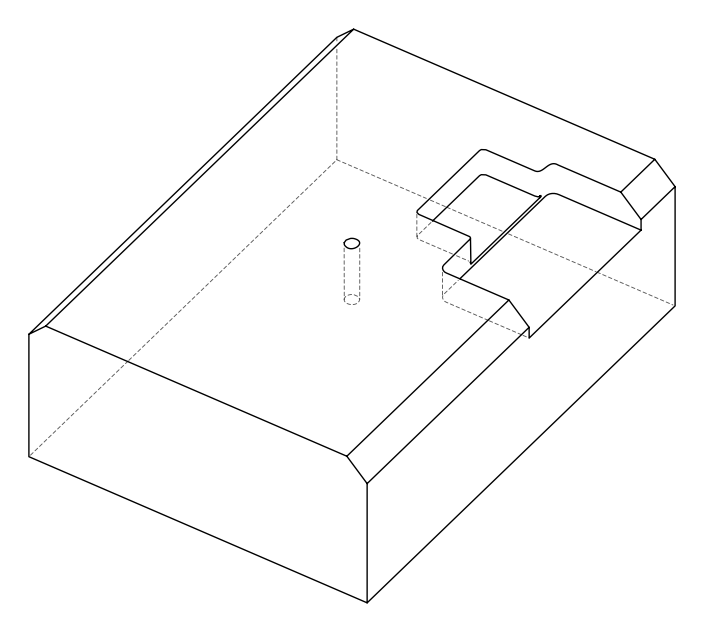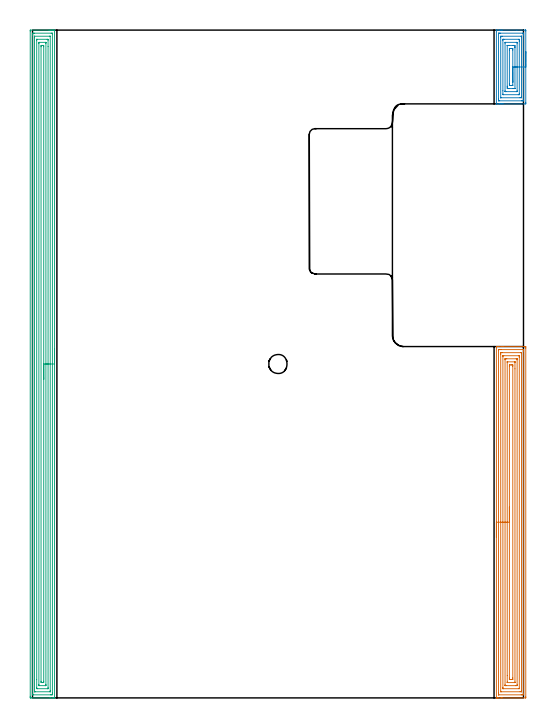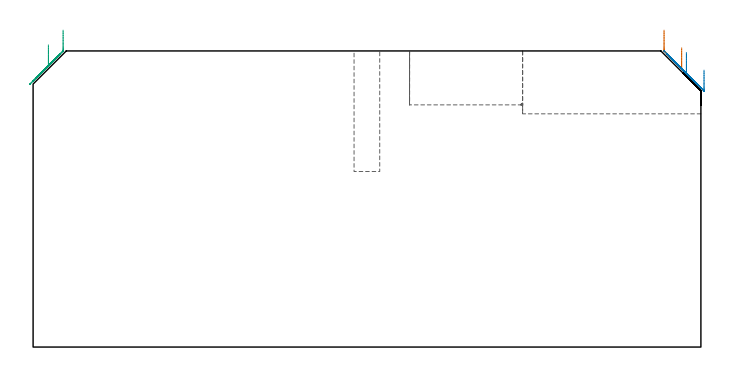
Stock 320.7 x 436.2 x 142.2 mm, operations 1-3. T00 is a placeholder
(PLAN: 6 operations, 3 tool changes, 300.4 min)
(1 AREA_MILL | FG_CHAMFER_SURFACE | UGT0205_001 | 13.2 min | 43736 mm3)
(2 AREA_MILL_1 | FG_CHAMFER_SURFACE_1 | UGT0205_001 | 3.05 min | 10323 mm3)
(3 AREA_MILL_2 | FG_CHAMFER_SURFACE_2 | UGT0205_001 | 21.22 min | 55138 mm3)
(4 MILL_OPEN_POCKET | POCKET_OPEN | NXT0201_008 | Follow Part, ap 1.5, ae 75% | 250.64 min | 481416 mm3)
(5 MILL_SLOT | SLOT_PARTIAL_RECTANGULAR | NXT0201_011 | Follow Part, ap 3, ae 75% | 11.46 min | 58276 mm3)
(6 MILL_BLIND_HOLE_FROM_SOLID_MATERIAL | STEP1POCKET | UGT0201_128 | Spiral | 0.84 min | 6860 mm3)
(TOOL UGT0205_001 | Chamfer Mill 20 x 3 x 45 deg. | D20 FL50 Z2)
(TOOL NXT0201_008 | ENDMILL 6mm [2P460-0600-NA 1630] | D6 FL26 Z6)
(TOOL NXT0201_011 | ENDMILL 12mm [2P460-1200-NA 1630] | D12 FL38 Z6)
(TOOL UGT0201_128 | Carbide End Mill 10.0 | D10 FL15 Z4)
(OP 1 AREA_MILL)
G17 G21 G94 G90
T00 M6
G54
G17 G0 G90 X303. Y104.75 S1061 M3
G43 Z152.2 H0
G94 G1 Y104.788 Z151.328 F250.
Y104.902 Z150.463
Y105.091 Z149.612
Y105.353 Z148.78
Y105.687 Z147.974
Y106.09 Z147.2
Y106.558 Z146.464
Y107.09 Z145.772
Y107.679 Z145.129
Y108.322 Z144.539
Y109.014 Z144.008
Y109.75 Z143.54
Y110.524 Z143.137
Y111.33 Z142.803
Y112.162 Z142.541
Y113.013 Z142.352
Y113.878 Z142.238
Y114.75 Z142.2
Y229.349
X303.002 Y229.49 Z142.188
X303.13 Y229.497 Z142.063
X303.264 Y229.5 Z141.935
X303.675 Z141.524
X304.268 Z140.927
X306.318 Z138.879
X306.899 Z138.296
X307.486 Z137.71
X321.223 Y229.499 Z123.974
X321.81 Y229.495 Z123.388
X322.192 Y229.49 Z123.005
X322.196 Y229.296 Z123.002
X322.199 Y228.903 Z123.001
X322.2 Y228.506 Z123.
Y0.597
X322.195 Y0.096 Z123.003
X322.192 Y0.01 Z123.006
X322.1 Y0. Z123.097
X306.899 Z138.296
X306.318 Z138.879
X306.022 Z139.175
X304.268 Z140.927
X303.675 Z141.524
X303.391 Z141.809
X303.264 Z141.935
X303.131 Y0.001 Z142.061
X303.073 Y0.003 Z142.118
X303.003 Y0.01 Z142.188
X303. Y0.151 Z142.2
Y114.75
X304.414 Z140.786
X304.415 Y226.97 Z140.785
X304.416 Y227.12 Z140.784
X304.421 Y227.481 Z140.779
X304.776 Y227.494 Z140.424
X305.145 Y227.498 Z140.055
X305.648 Y227.5 Z139.552
X306.022 Z139.178
X320.559 Z124.641
X320.72 Y227.497 Z124.48
X320.746 Y227.495 Z124.454
X320.77 Y227.491 Z124.43
X320.779 Y227.461 Z124.421
X320.783 Y227.271 Z124.417
X320.785 Y227.12 Z124.415
X320.786 Y226.377 Z124.414
X320.785 Y2.53 Z124.415
X320.784 Y2.38 Z124.416
X320.779 Y2.019 Z124.421
X320.424 Y2.006 Z124.776
X320.055 Y2.002 Z125.145
X319.552 Y2. Z125.648
X319.178 Z126.022
X304.641 Z140.559
X304.48 Y2.003 Z140.72
X304.454 Y2.005 Z140.746
X304.43 Y2.009 Z140.77
X304.421 Y2.039 Z140.779
X304.417 Y2.229 Z140.783
X304.415 Y2.38 Z140.785
X304.414 Y3.123 Z140.786
Y114.75
X305.828 Z139.372
X305.829 Y224.641 Z139.371
X305.831 Y225.336 Z139.369
X305.833 Y225.434 Z139.367
X305.835 Y225.48 Z139.365
X305.841 Y225.491 Z139.359
X305.865 Y225.496 Z139.335
X306.022 Y225.498 Z139.178
X306.738 Y225.5 Z138.462
X319.018 Y225.499 Z126.182
X319.178 Y225.495 Z126.022
X319.338 Y225.49 Z125.862
X319.365 Y225.481 Z125.835
X319.368 Y225.453 Z125.832
X319.37 Y225.401 Z125.83
X319.371 Y225.336 Z125.829
X319.372 Y225.139 Z125.828
Y4.859
X319.37 Y4.164 Z125.83
X319.367 Y4.066 Z125.833
X319.365 Y4.02 Z125.835
X319.359 Y4.009 Z125.841
X319.335 Y4.004 Z125.865
X319.178 Y4.002 Z126.022
X318.462 Y4. Z126.738
X306.182 Y4.001 Z139.018
X306.022 Y4.005 Z139.178
X305.862 Y4.01 Z139.338
X305.835 Y4.019 Z139.365
X305.833 Y4.047 Z139.367
X305.83 Y4.099 Z139.37
X305.829 Y4.164 Z139.371
Y4.36
X305.828 Y114.75 Z139.372
X307.243 Z137.957
Y223.202
X307.245 Y223.384 Z137.955
X307.247 Y223.449 Z137.953
X307.249 Y223.48 Z137.951
X307.262 Y223.49 Z137.938
X307.828 Y223.5 Z137.372
X317.476 Z127.724
X317.837 Y223.497 Z127.363
X317.927 Y223.493 Z127.273
X317.946 Y223.49 Z127.254
X317.951 Y223.482 Z127.249
X317.953 Y223.451 Z127.247
X317.956 Y223.377 Z127.244
X317.957 Y223.01 Z127.243
Y222.661
Y6.298
X317.955 Y6.116 Z127.245
X317.953 Y6.051 Z127.247
X317.951 Y6.019 Z127.249
X317.938 Y6.01 Z127.262
X317.372 Y6. Z127.828
X307.724 Z137.476
X307.363 Y6.003 Z137.837
X307.273 Y6.007 Z137.927
X307.254 Y6.01 Z137.946
X307.249 Y6.018 Z137.951
X307.247 Y6.049 Z137.953
X307.244 Y6.123 Z137.956
X307.243 Y6.49 Z137.957
Y6.839
Y114.75
X308.657 Z136.543
Y220.873
X308.659 Y221.321 Z136.541
X308.661 Y221.431 Z136.539
X308.663 Y221.479 Z136.537
X308.714 Y221.49 Z136.486
X308.921 Y221.496 Z136.279
X309.53 Y221.499 Z135.67
X309.795 Y221.5 Z135.405
X315.935 Y221.499 Z129.265
X316.404 Y221.493 Z128.796
X316.506 Y221.49 Z128.694
X316.537 Y221.478 Z128.663
X316.539 Y221.431 Z128.661
X316.541 Y221.321 Z128.659
X316.543 Y220.881 Z128.657
Y8.627
X316.541 Y8.179 Z128.659
X316.539 Y8.069 Z128.661
X316.537 Y8.021 Z128.663
X316.486 Y8.01 Z128.714
X316.279 Y8.004 Z128.921
X315.67 Y8.001 Z129.53
X315.405 Y8. Z129.795
X309.265 Y8.001 Z135.935
X308.796 Y8.007 Z136.404
X308.694 Y8.01 Z136.506
X308.664 Y8.021 Z136.536
X308.662 Y8.069 Z136.538
X308.66 Y8.179 Z136.54
X308.657 Y8.619 Z136.543
Y114.75
X310.071 Z135.129
Y219.093
X310.072 Y219.434 Z135.128
X310.075 Y219.483 Z135.125
X310.077 Y219.49 Z135.123
X310.083 Y219.494 Z135.117
X310.107 Y219.497 Z135.093
X310.207 Y219.499 Z134.993
X310.407 Y219.5 Z134.793
X314.926 Y219.499 Z130.274
X315.033 Y219.497 Z130.167
X315.103 Y219.493 Z130.097
X315.119 Y219.49 Z130.081
X315.122 Y219.478 Z130.078
X315.125 Y219.435 Z130.075
X315.128 Y219.093 Z130.072
X315.129 Y214.963 Z130.071
Y10.407
X315.128 Y10.066 Z130.072
X315.125 Y10.017 Z130.075
X315.123 Y10.01 Z130.077
X315.117 Y10.006 Z130.083
X315.093 Y10.003 Z130.107
X314.993 Y10.001 Z130.207
X314.793 Y10. Z130.407
X310.274 Y10.001 Z134.926
X310.167 Y10.003 Z135.033
X310.097 Y10.007 Z135.103
X310.081 Y10.01 Z135.119
X310.078 Y10.022 Z135.122
X310.076 Y10.065 Z135.124
X310.072 Y10.407 Z135.128
X310.071 Y14.531 Z135.129
Y114.75
X311.485 Z133.715
Y216.418
X311.486 Y217.104 Z133.714
X311.489 Y217.31 Z133.711
X311.492 Y217.472 Z133.708
X311.787 Y217.49 Z133.413
X311.976 Y217.498 Z133.224
X313.039 Y217.5 Z132.161
X313.226 Y217.499 Z131.974
X313.6 Y217.493 Z131.6
X313.702 Y217.49 Z131.498
X313.708 Y217.466 Z131.492
X313.711 Y217.408 Z131.489
X313.714 Y217.31 Z131.486
X313.715 Y216.622 Z131.485
Y13.082
X313.714 Y12.396 Z131.486
X313.711 Y12.19 Z131.489
X313.708 Y12.028 Z131.492
X313.413 Y12.01 Z131.787
X313.224 Y12.002 Z131.976
X312.161 Y12. Z133.039
X311.974 Y12.001 Z133.226
X311.6 Y12.007 Z133.6
X311.498 Y12.01 Z133.702
X311.492 Y12.034 Z133.708
X311.489 Y12.092 Z133.711
X311.487 Y12.19 Z133.713
X311.485 Y12.878 Z133.715
Y114.75
Y115.622 Z133.753
Y116.486 Z133.867
Y117.338 Z134.055
Y118.17 Z134.318
Y118.976 Z134.652
Y119.75 Z135.054
Y120.486 Z135.523
Y121.178 Z136.054
Y121.821 Z136.644
Y122.41 Z137.287
Y122.941 Z137.979
Y123.41 Z138.715
Y123.813 Z139.488
Y124.147 Z140.294
Y124.409 Z141.126
Y124.598 Z141.978
Y124.712 Z142.843
Y124.75 Z143.715
G0 Z152.2
M5
M2
(OP 2 AREA_MILL_1)
G17 G21 G94 G90
T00 M6
G54
G17 G0 G90 X322.2 Y422.1 S1061 M3
G43 Z152.2 H0
Z133.
G94 G1 Y422.062 Z132.128 F250.
Y421.948 Z131.263
Y421.759 Z130.412
Y421.497 Z129.58
Y421.163 Z128.774
Y420.76 Z128.
Y420.292 Z127.264
Y419.76 Z126.572
Y419.171 Z125.929
Y418.528 Z125.34
Y417.836 Z124.808
Y417.1 Z124.34
Y416.326 Z123.937
Y415.52 Z123.603
Y414.688 Z123.341
Y413.836 Z123.152
Y412.972 Z123.038
Y412.1 Z123.
Y389.045
X322.198 Y388.552 Z123.002
X322.195 Y388.162 Z123.003
X322.191 Y388.01 Z123.005
X321.81 Y388. Z123.387
X307.443 Z137.751
X306.899 Z138.295
X306.234 Z138.964
X306.022 Z139.175
X305.357 Z139.84
X305.145 Z140.052
X304.721 Z140.478
X303.189 Z142.01
X303.094 Y388.001 Z142.099
X303.074 Y388.002 Z142.118
X303.003 Y388.01 Z142.189
X303. Y388.107 Z142.2
Y436.093
X303.003 Y436.19 Z142.189
X303.092 Y436.197 Z142.101
X303.189 Y436.2 Z142.01
X304.721 Z140.478
X305.145 Z140.052
X305.357 Z139.84
X306.022 Z139.175
X306.234 Z138.964
X306.899 Z138.295
X316.381 Z128.816
X321.81 Z123.387
X322.146 Y436.196 Z123.05
X322.192 Y436.19 Z123.005
X322.198 Y436.143 Z122.998
X322.2 Y435.648 Z123.
Y412.1
X320.786 Z124.414
X320.785 Y390.329 Z124.415
X320.784 Y390.144 Z124.416
X320.781 Y390.052 Z124.419
X320.779 Y390.015 Z124.421
X320.704 Y390.01 Z124.496
X320.378 Y390.002 Z124.822
X320.055 Y390.001 Z125.145
X319.503 Y390. Z125.697
X305.145 Y390.001 Z140.055
X304.589 Y390.004 Z140.611
X304.471 Y390.01 Z140.729
X304.421 Y390.021 Z140.779
X304.417 Y390.177 Z140.783
X304.416 Y390.329 Z140.784
X304.414 Y391.069 Z140.786
Y391.218
X304.415 Y433.871 Z140.785
X304.416 Y434.056 Z140.784
X304.419 Y434.148 Z140.781
X304.421 Y434.185 Z140.779
X304.496 Y434.19 Z140.704
X304.822 Y434.198 Z140.378
X305.145 Y434.199 Z140.055
X305.697 Y434.2 Z139.503
X320.055 Y434.199 Z125.145
X320.611 Y434.196 Z124.589
X320.729 Y434.19 Z124.471
X320.779 Y434.179 Z124.421
X320.783 Y434.022 Z124.417
X320.784 Y433.871 Z124.416
X320.786 Y433.131 Z124.414
Y432.982
Y412.1
X319.372 Z125.828
X319.371 Y392.8 Z125.829
X319.366 Y392.106 Z125.834
X319.365 Y392.018 Z125.835
X319.277 Y392.006 Z125.923
X319.178 Y392.003 Z126.022
X318.406 Y392. Z126.794
X306.022 Y392.001 Z139.178
X305.917 Y392.003 Z139.283
X305.848 Y392.009 Z139.352
X305.834 Y392.013 Z139.366
X305.832 Y392.019 Z139.368
X305.83 Y392.041 Z139.37
X305.829 Y392.106 Z139.371
Y392.302
Y431.4
X305.834 Y432.094 Z139.366
X305.836 Y432.182 Z139.364
X305.923 Y432.194 Z139.277
X306.022 Y432.197 Z139.178
X306.794 Y432.2 Z138.406
X319.178 Y432.199 Z126.022
X319.283 Y432.197 Z125.917
X319.352 Y432.191 Z125.848
X319.366 Y432.187 Z125.834
X319.368 Y432.181 Z125.832
X319.37 Y432.159 Z125.83
X319.371 Y432.094 Z125.829
X319.372 Y431.898 Z125.828
Y412.1
X317.957 Z127.243
Y394.772
X317.954 Y394.235 Z127.246
X317.95 Y394.053 Z127.25
X317.942 Y394.009 Z127.258
X317.9 Y394.006 Z127.3
X317.805 Y394.003 Z127.395
X317.424 Y394. Z127.776
X317.309 Z127.891
X307.66 Y394.001 Z137.54
X307.378 Y394.01 Z137.822
X307.249 Y394.016 Z137.951
X307.248 Y394.088 Z137.952
X307.244 Y394.423 Z137.956
X307.243 Y396.549 Z137.957
Y429.428
X307.246 Y429.965 Z137.954
X307.25 Y430.147 Z137.95
X307.258 Y430.191 Z137.942
X307.3 Y430.194 Z137.9
X307.395 Y430.197 Z137.805
X307.776 Y430.2 Z137.424
X307.891 Z137.309
X317.54 Y430.199 Z127.66
X317.822 Y430.19 Z127.378
X317.951 Y430.184 Z127.249
X317.953 Y430.112 Z127.247
X317.956 Y429.777 Z127.244
X317.957 Y429.428 Z127.243
Y428.888
Y412.1
X316.543 Z128.657
Y396.553
X316.536 Y396.107 Z128.664
X316.531 Y396.01 Z128.669
X316.393 Y396.004 Z128.807
X316.211 Y396.001 Z128.989
X309.195 Y396. Z136.005
X308.804 Y396.001 Z136.396
X308.735 Y396.004 Z136.465
X308.666 Y396.01 Z136.534
X308.663 Y396.108 Z136.537
X308.657 Y396.545 Z136.543
Y427.647
X308.664 Y428.093 Z136.536
X308.669 Y428.19 Z136.531
X308.807 Y428.196 Z136.393
X308.989 Y428.199 Z136.211
X316.005 Y428.2 Z129.195
X316.396 Y428.198 Z128.804
X316.465 Y428.196 Z128.735
X316.534 Y428.19 Z128.666
X316.537 Y428.092 Z128.663
X316.543 Y427.655 Z128.657
Y412.1
X315.129 Z130.071
Y398.156
X315.128 Y398.071 Z130.072
X315.125 Y398.029 Z130.075
X315.122 Y398.014 Z130.078
X315.108 Y398.007 Z130.092
X314.793 Y398.002 Z130.407
X314.238 Y398. Z130.962
X313.916 Z131.284
X311.284 Z133.916
X310.729 Y398.001 Z134.471
X310.407 Y398.004 Z134.793
X310.092 Y398.01 Z135.108
X310.078 Y398.326 Z135.122
X310.074 Y398.664 Z135.126
X310.072 Y399.215 Z135.128
X310.071 Y399.556 Z135.129
Y426.044
X310.072 Y426.129 Z135.128
X310.075 Y426.171 Z135.125
X310.078 Y426.186 Z135.122
X310.092 Y426.193 Z135.108
X310.407 Y426.198 Z134.793
X310.962 Y426.2 Z134.238
X311.284 Z133.916
X313.916 Z131.284
X314.471 Y426.199 Z130.729
X314.793 Y426.196 Z130.407
X315.108 Y426.19 Z130.092
X315.122 Y425.873 Z130.078
X315.126 Y425.536 Z130.074
X315.129 Y424.985 Z130.071
Y424.644
Y412.1
X313.715 Z131.485
X313.714 Y400.308 Z131.486
X313.711 Y400.104 Z131.489
X313.708 Y400.028 Z131.492
X313.448 Y400.01 Z131.752
X313.243 Y400.002 Z131.957
X313.141 Y400. Z132.059
X313.039 Z132.161
X312.161 Z133.039
X312.059 Y400.001 Z133.141
X311.855 Y400.005 Z133.345
X311.492 Y400.016 Z133.708
X311.49 Y400.104 Z133.71
X311.486 Y400.788 Z133.714
X311.485 Y400.992 Z133.715
Y423.208
X311.486 Y423.892 Z133.714
X311.489 Y424.096 Z133.711
X311.492 Y424.172 Z133.708
X311.752 Y424.19 Z133.448
X311.957 Y424.198 Z133.243
X312.059 Y424.2 Z133.141
X313.039 Z132.161
X313.141 Y424.199 Z132.059
X313.346 Y424.195 Z131.854
X313.708 Y424.184 Z131.492
X313.71 Y424.096 Z131.49
X313.714 Y423.412 Z131.486
X313.715 Y423.208 Z131.485
Y412.1
Y411.228 Z131.523
Y410.364 Z131.637
Y409.512 Z131.826
Y408.68 Z132.088
Y407.874 Z132.422
Y407.1 Z132.825
Y406.364 Z133.294
Y405.672 Z133.825
Y405.029 Z134.414
Y404.44 Z135.057
Y403.908 Z135.75
Y403.44 Z136.485
Y403.037 Z137.259
Y402.703 Z138.065
Y402.441 Z138.897
Y402.252 Z139.749
Y402.138 Z140.614
Y402.1 Z141.485
G0 Z152.2
M5
M2
(OP 3 AREA_MILL_2)
G17 G21 G94 G90
T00 M6
G54
G17 G0 G90 X14.4 Y228.1 S1061 M3
G43 Z152.2 H0
G94 G1 Y228.062 Z151.328 F250.
Y227.948 Z150.463
Y227.759 Z149.612
Y227.497 Z148.78
Y227.163 Z147.974
Y226.76 Z147.2
Y226.292 Z146.464
Y225.76 Z145.772
Y225.171 Z145.129
Y224.528 Z144.539
Y223.836 Z144.008
Y223.1 Z143.54
Y222.326 Z143.137
Y221.52 Z142.803
Y220.688 Z142.541
Y219.836 Z142.352
Y218.972 Z142.238
Y218.1 Z142.2
Y0.169
X14.397 Y0.007 Z142.188
X14.395 Y0.006 Z142.186
X14.056 Y0. Z141.855
X13.73 Z141.529
X13.063 Z140.858
X11.848 Z139.645
X11.299 Z139.094
X-0.437 Z127.36
X-1.045 Y0.002 Z126.753
X-1.259 Y0.004 Z126.539
X-1.492 Y0.01 Z126.306
X-1.495 Y0.159 Z126.303
X-1.499 Y0.615 Z126.301
X-1.5 Y1.076 Z126.3
Y435.585
X-1.496 Y436.021 Z126.303
X-1.492 Y436.19 Z126.306
X-1.319 Y436.2 Z126.478
X10.692 Z138.487
X11.299 Z139.094
X11.848 Z139.645
X12.181 Z139.977
X12.73 Z140.526
X13.063 Z140.858
X13.73 Z141.529
X14.056 Z141.855
X14.395 Y436.194 Z142.186
X14.397 Y436.192 Z142.188
X14.4 Y436.031 Z142.2
Y218.1
X12.986 Z140.786
Y3.295
X12.984 Y2.481 Z140.784
X12.983 Y2.402 Z140.783
X12.967 Y2.01 Z140.767
X12.575 Y2.002 Z140.375
X12.181 Y2.001 Z139.981
X11.696 Y2. Z139.496
X0.719 Y2.001 Z128.519
X0.231 Y2.003 Z128.031
X0.016 Y2.01 Z127.816
X-0.079 Y2.031 Z127.721
X-0.085 Y2.322 Z127.715
Y2.402
X-0.086 Y432.905 Z127.714
X-0.084 Y433.719 Z127.716
X-0.083 Y433.798 Z127.717
X-0.068 Y434.19 Z127.732
X0.324 Y434.198 Z128.124
X0.719 Y434.199 Z128.519
X1.204 Y434.2 Z129.004
X12.181 Y434.199 Z139.981
X12.669 Y434.197 Z140.469
X12.884 Y434.19 Z140.684
X12.979 Y434.169 Z140.779
X12.985 Y433.878 Z140.785
Y433.798
X12.986 Y218.1 Z140.786
X11.571 Z139.371
Y4.806
Y4.188
X11.569 Y4.05 Z139.369
X11.566 Y4.018 Z139.366
X11.564 Y4.01 Z139.364
X11.546 Y4.007 Z139.346
X11.484 Y4.001 Z139.284
X1.786 Y4. Z129.586
X1.6 Y4.001 Z129.4
X1.415 Y4.003 Z129.215
X1.362 Y4.006 Z129.162
X1.336 Y4.01 Z129.136
X1.334 Y4.024 Z129.134
X1.331 Y4.096 Z129.131
X1.329 Y4.188 Z129.129
X1.328 Y431.394 Z129.128
X1.329 Y432.012 Z129.129
X1.331 Y432.15 Z129.131
X1.334 Y432.182 Z129.134
X1.336 Y432.19 Z129.136
X1.354 Y432.193 Z129.154
X1.416 Y432.199 Z129.216
X11.114 Y432.2 Z138.914
X11.299 Y432.199 Z139.099
X11.485 Y432.197 Z139.285
X11.538 Y432.194 Z139.338
X11.564 Y432.19 Z139.364
X11.566 Y432.176 Z139.366
X11.569 Y432.104 Z139.369
X11.571 Y432.012 Z139.371
Y218.1
X10.157 Z137.957
Y6.867
X10.154 Y6.242 Z137.954
X10.15 Y6.03 Z137.95
X10.146 Y6.009 Z137.946
X10.124 Y6.006 Z137.924
X10.071 Y6.003 Z137.871
X9.964 Y6.001 Z137.764
X3.338 Y6. Z131.138
X2.933 Y6.01 Z130.733
X2.75 Y6.023 Z130.55
X2.748 Y6.127 Z130.548
X2.744 Y6.603 Z130.544
X2.743 Y11.917 Z130.543
Y429.333
X2.746 Y429.958 Z130.546
X2.75 Y430.17 Z130.55
X2.754 Y430.191 Z130.554
X2.776 Y430.194 Z130.576
X2.829 Y430.197 Z130.629
X2.936 Y430.199 Z130.736
X9.562 Y430.2 Z137.362
X9.967 Y430.19 Z137.767
X10.15 Y430.177 Z137.95
X10.152 Y430.073 Z137.952
X10.156 Y429.597 Z137.956
X10.157 Y425.413 Z137.957
Y218.1
X8.743 Z136.543
Y8.564
X8.742 Y8.474 Z136.542
X8.738 Y8.294 Z136.538
X8.728 Y8.01 Z136.528
X8.654 Y8.006 Z136.454
X8.417 Y8.001 Z136.217
X4.246 Y8. Z132.046
X4.203 Y8.001 Z132.003
X4.18 Y8.005 Z131.98
X4.171 Y8.008 Z131.971
X4.164 Y8.027 Z131.964
X4.159 Y8.384 Z131.959
X4.157 Y8.564 Z131.957
Y427.636
X4.158 Y427.726 Z131.958
X4.162 Y427.906 Z131.962
X4.172 Y428.19 Z131.972
X4.246 Y428.193 Z132.046
X4.483 Y428.199 Z132.283
X8.654 Y428.2 Z136.454
X8.697 Y428.199 Z136.497
X8.72 Y428.195 Z136.52
X8.729 Y428.191 Z136.529
X8.736 Y428.173 Z136.536
X8.741 Y427.816 Z136.541
X8.743 Y427.636 Z136.543
Y218.1
X7.329 Z135.129
X7.328 Y10.89 Z135.128
X7.324 Y10.44 Z135.124
X7.318 Y10.007 Z135.118
X6.891 Y10.003 Z134.691
X6.443 Y10.001 Z134.243
X6.009 Y10.004 Z133.809
X5.582 Y10.01 Z133.382
X5.576 Y10.44 Z133.376
X5.572 Y10.883 Z133.372
Y425.31
X5.576 Y425.76 Z133.376
X5.582 Y426.193 Z133.382
X6.009 Y426.197 Z133.809
X6.457 Y426.199 Z134.257
X6.891 Y426.196 Z134.691
X7.318 Y426.19 Z135.118
X7.324 Y425.76 Z135.124
X7.328 Y425.317 Z135.128
X7.329 Y218.1 Z135.129
Y217.228 Z135.167
Y216.363 Z135.281
Y215.512 Z135.47
Y214.68 Z135.732
Y213.874 Z136.066
Y213.1 Z136.469
Y212.364 Z136.937
Y211.672 Z137.468
Y211.029 Z138.058
Y210.44 Z138.701
Y209.908 Z139.393
Y209.44 Z140.129
Y209.037 Z140.903
Y208.703 Z141.709
Y208.441 Z142.541
Y208.252 Z143.392
Y208.138 Z144.257
Y208.1 Z145.129
G0 Z152.2
M5
M2
